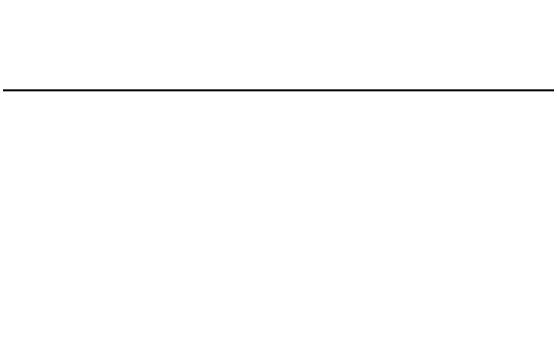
# Model space of a CAD drawing. Header units: millimetres. Extents: x -406 to 1097, y -706 to 717.
# Drawn here: x 88.8 to 181.9, y 661.4 to 717.1 of the extents above; entities that cross this region are included whole.
import ezdxf

# ---------------------------------------------------------------- set-up
doc = ezdxf.new("R2010")
doc.units = ezdxf.units.MM
doc.header["$PDSIZE"] = -1
doc.dimstyles.new('ISO-25', dxfattribs={"dimtxt": 10, "dimasz": 10, "dimexe": 1.25, "dimexo": 0.625, "dimgap": 1.5, "dimtad": 1, "dimdec": 1, "dimtxsty": 'Standard', "dimcen": 2.5, "dimclrd": 1, "dimclre": 1, "dimclrt": 1, "dimadec": 0, "dimazin": 0, "dimtfac": 1, "dimtdec": 1, "dimtmove": 0, "dimatfit": 3, "dimfxl": 0, "dimarcsym": 0})

# ---------------------------------------------------------------- blocks, each defined once
blk = doc.blocks.new('*D9')
at = {"color": 1, "lineweight": -2, "transparency": 16777216}
for p, q in [((-340.07, 625.096), (-340.07, 704.477)), ((460.429, 636.207), (460.429, 704.477)), ((450.429, 703.227), (-330.07, 703.227))]:
    blk.add_line(p, q, dxfattribs=at)
at = {"color": 1, "transparency": 16777216}
for points in [[(-330.07, 704.894), (-330.07, 701.561), (-340.07, 703.227)], [(450.429, 704.894), (450.429, 701.561), (460.429, 703.227)]]:
    blk.add_solid(points, dxfattribs=at)
at = {"layer": 'Defpoints', "color": 0, "transparency": 16777216}
for p in [(-340.07, 703.227), (460.429, 635.582), (-340.07, 624.471)]:
    blk.add_point(p, dxfattribs=at)
at = {"color": 1, "transparency": 16777216, "insert": (60.18, 710.561), "char_height": 10, "attachment_point": 5}
blk.add_mtext('800,5', dxfattribs=at)

msp = doc.modelspace()

# ---------------------------------------------------------------- dimensions: what is measured, and where the dimension line sits
dim = msp.add_linear_dim(base=(-340.07, 703.227), p1=(460.429, 635.582), p2=(-340.07, 624.471), dimstyle='ISO-25')
dim.commit()
dim.dimension.update_dxf_attribs({"geometry": '*D9', "text_midpoint": (60.18, 710.561)})

doc.saveas('drawing.dxf')
